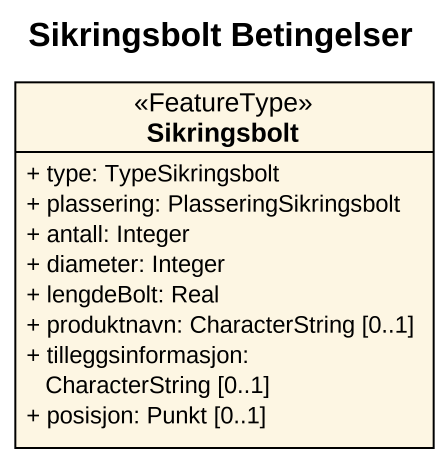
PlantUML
@startuml
title Sikringsbolt Betingelser
hide circle
hide empty members
skinparam classAttributeIconSize 0
class Sikringsbolt <<FeatureType>> {
  + type: TypeSikringsbolt
  + plassering: PlasseringSikringsbolt
  + antall: Integer
  + diameter: Integer
  + lengdeBolt: Real
  + produktnavn: CharacterString [0..1]
  + tilleggsinformasjon: CharacterString [0..1]
  + posisjon: Punkt [0..1]
}
@enduml
